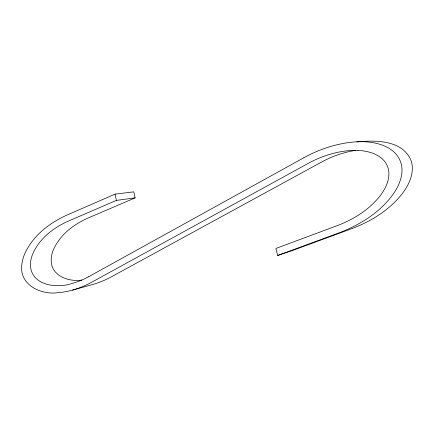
<?xml version="1.0" encoding="UTF-8"?>
<svg xmlns="http://www.w3.org/2000/svg" width="434" height="434" viewBox="0 0 434 434"><rect width="100%" height="100%" fill="white"/><g stroke="black" fill="none" stroke-linecap="round" stroke-linejoin="round"><path stroke-width="0.65" d="M88.78 276.653L303.887 157.721M81.793 280.076C69.174 282.046 51.847 276.301 51.228 261.425A64.655 34.742 -22.8 0 1 53.241 250.174C59.572 235.217 73.265 224.584 87.798 218.15L135.088 197.882L133.786 191.844L115.043 194.139L66.727 215.183C48.689 223.288 31.758 236.693 24.082 255.398A81.928 44.018 -22.8 0 0 21.7 266.216C20.018 285.529 41.935 295.277 58.411 292.63A47.306 25.416 -22.8 0 0 72.424 290.113L92.361 284.596A49.075 26.371 -22.8 0 0 111.419 276.794L321.496 162.088A58.4 31.378 -22.8 0 1 355.484 150.397M135.088 197.882L116.366 200.399L67.937 221.302C53.013 227.953 39.022 238.971 32.555 254.357A67.688 36.369 -22.8 0 0 30.472 265.993C31.877 285.594 56.713 288.599 71.718 283.576A41.149 22.107 -22.8 0 0 88.764 276.637M277.641 255.469L339.388 232.722C361.061 224.476 381.871 211.298 394.853 191.665A81.869 43.986 -22.8 0 0 401.526 165.132C397.235 145.721 373.978 140.708 356.884 141.853C375.589 140.166 402.258 139.824 410.987 160.352A78.087 41.957 -22.8 0 1 402.709 193.081C389.916 209.768 371.39 221.253 351.92 228.609L292.147 250.619L277.641 255.469L275.905 248.465L337.484 225.539C354.318 219.105 370.321 209.031 381.182 194.405A67.666 36.353 -22.8 0 0 388.327 168.913C385.05 155.763 370.104 150.804 357.969 150.479M115.043 194.139L116.366 200.399M72.424 290.14A49.812 26.767 -22.8 0 0 91.943 282.095L308.069 163.466A59.914 32.192 -22.8 0 1 358.012 150.424M303.903 157.737A72.483 38.946 -22.8 0 1 356.911 141.799"/></g></svg>
